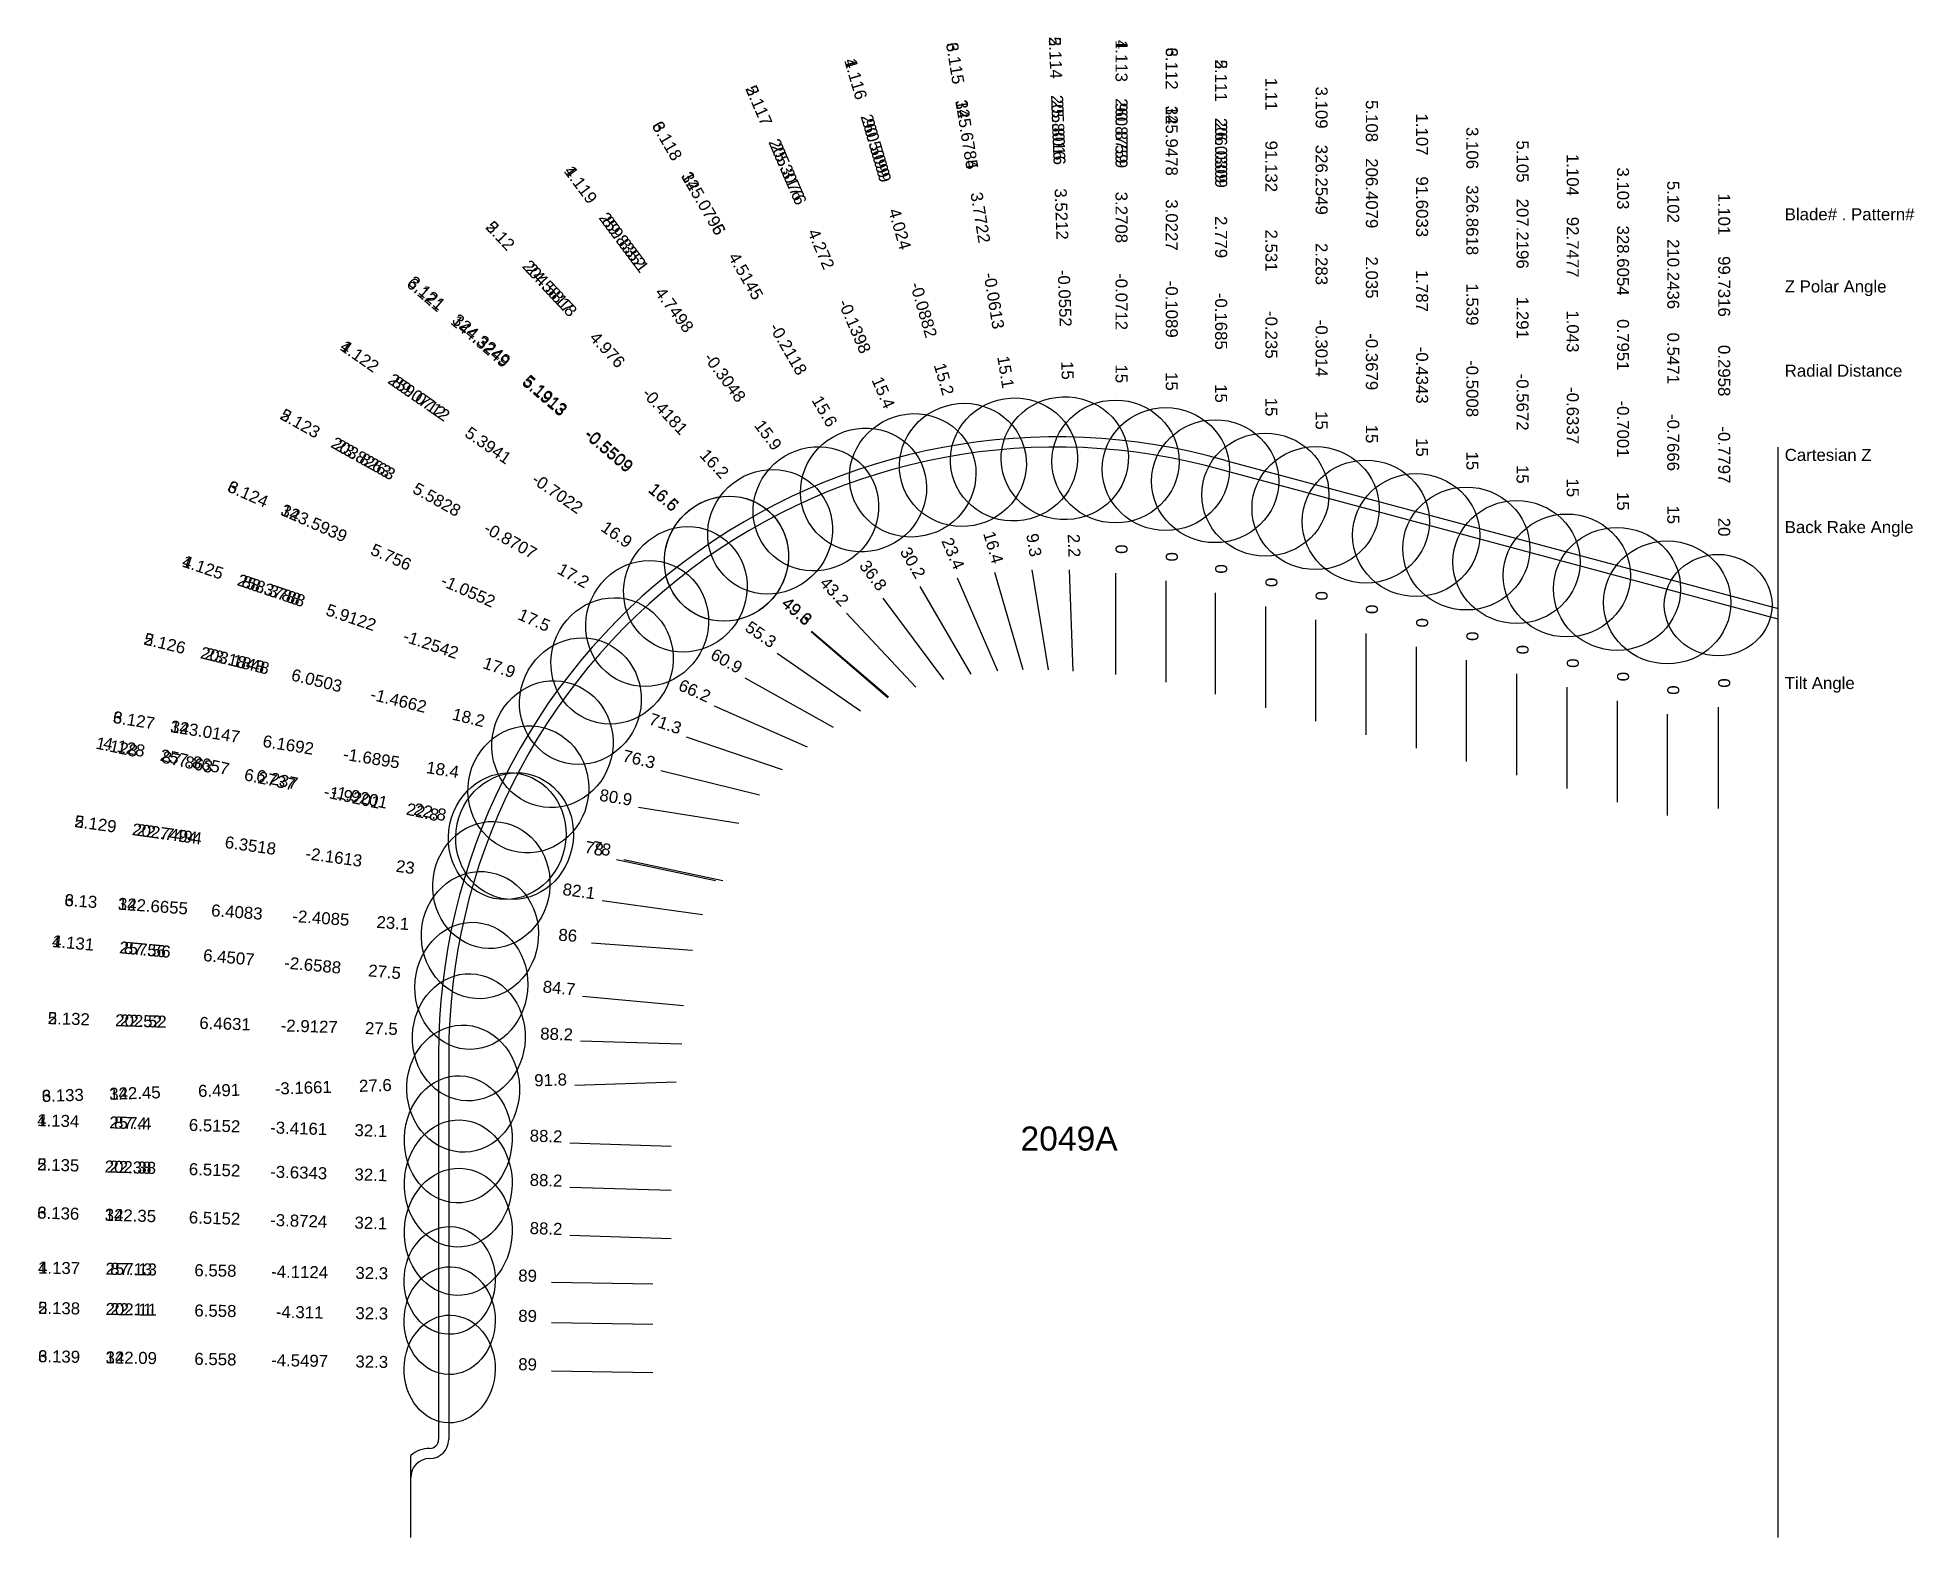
# Model space of a CAD drawing. Header units: inches. Extents: x 27.41 to 36.67, y 12.62 to 20.02.
import ezdxf
from ezdxf.enums import TextEntityAlignment as Align
from ezdxf.lldxf.tags import DXFTag

# ---------------------------------------------------------------- set-up
doc = ezdxf.new("R2010")
doc.units = ezdxf.units.IN
doc.header["$MEASUREMENT"] = 0
for name, color, linetype, true_color in [('Blade_1', 30, 'Continuous', 0xff7f00), ('Blade_2', 7, 'Continuous', 0xcccc00), ('Blade_3', 7, 'Continuous', 0x00cc00), ('Blade_4', 7, 'Continuous', 0x00cccc), ('Blade_5', 7, 'Continuous', 0x0066cc), ('Blade_6', 190, 'Continuous', 0x7f00ff)]:
    doc.layers.add(name, color=color, linetype=linetype, true_color=true_color)
doc.layers.add('CLine', color=5, linetype='CENTER2')
doc.styles.get("Standard").update_dxf_attribs({"font": 'arial.ttf'})
tags = doc.linetypes.add('CENTER2', pattern=[1.125, 0.75, -0.125, 0.125, -0.125]).pattern_tags.tags
tags[10:11] = [DXFTag(74, 4), DXFTag(75, 0), DXFTag(340, '0'), DXFTag(46, 0.0), DXFTag(50, 0.0), DXFTag(44, 0.0), DXFTag(45, 0.0)]
tags[8:9] = [DXFTag(74, 4), DXFTag(75, 0), DXFTag(340, '0'), DXFTag(46, 0.0), DXFTag(50, 0.0), DXFTag(44, 0.0), DXFTag(45, 0.0)]
tags[6:7] = [DXFTag(74, 4), DXFTag(75, 0), DXFTag(340, '0'), DXFTag(46, 0.0), DXFTag(50, 0.0), DXFTag(44, 0.0), DXFTag(45, 0.0)]
tags[4:5] = [DXFTag(74, 4), DXFTag(75, 0), DXFTag(340, '0'), DXFTag(46, 0.0), DXFTag(50, 0.0), DXFTag(44, 0.0), DXFTag(45, 0.0)]

msp = doc.modelspace()

# ---------------------------------------------------------------- linework, layer by layer
for p, q in [((33.2718, 17.9337), (36, 17.2026)), ((29.3875, 15), (29.3875, 13.1022)), ((29.4375, 15), (29.4375, 13.1022)), ((29.25, 12.6192), (29.25, 13.0237))]:
    msp.add_line(p, q)
msp.add_lwpolyline([(36, 17.1509), (33.2589, 17.8854, 0.497982), (29.4375, 15)], format="xyb")
for centre, radius, start, end in [((32.4375, 15), 3.05, 74.11, 180), ((29.3438, 13.1022), 0.0938, 270, 0), ((29.3438, 13.1022), 0.0437, 270, 0), ((29.3438, 12.9147), 0.1437, 90, 130.70571), ((29.3438, 12.9147), 0.0938, 90, 180)]:
    msp.add_arc(centre, radius, start, end)
at = {"layer": 'Blade_1'}
for p, q in [((32.1315, 17.3827), (32.2725, 16.903)), ((32.7292, 17.3773), (32.7292, 16.8773)), ((31.5807, 17.2537), (31.8804, 16.8535)), ((33.469, 17.2135), (33.469, 16.7135)), ((31.0592, 16.9836), (31.4701, 16.6988)), ((34.213, 17.0142), (34.213, 16.5142)), ((34.957, 16.8148), (34.957, 16.3148)), ((35.7042, 16.7168), (35.7042, 16.2168)), ((30.6103, 16.5693), (31.084, 16.4092)), ((30.2657, 15.9652), (30.7548, 15.8612)), ((30.0984, 15.2903), (30.5963, 15.2442)), ((30.036, 14.5666), (30.5358, 14.5508)), ((29.9454, 13.8792), (30.4454, 13.8709))]:
    msp.add_line(p, q, dxfattribs=at)
for centre, major_axis, ratio in [((31.976, 17.9118), (0.3013, 0.0885), 0.965006), ((32.7292, 17.9288), (0.314, 0), 0.965926), ((33.469, 17.765), (0.314, 0), 0.965926), ((31.2502, 17.6952), (0.2514, 0.1882), 0.961795), ((34.213, 17.5657), (0.314, 0), 0.965926), ((30.6059, 17.2978), (0.1789, 0.2581), 0.957), ((34.957, 17.3663), (0.314, 0), 0.965926), ((35.7042, 17.2203), (0.266, 0), 0.939693), ((30.0878, 16.7458), (0.1005, 0.2975), 0.951817), ((29.7263, 16.0799), (0.0653, 0.3071), 0.921758), ((29.5493, 15.3412), (0.029, 0.3127), 0.886824), ((29.4848, 14.5839), (0.0099, 0.3138), 0.846801), ((29.442, 13.8876), (0.0044, 0.266), 0.845245)]:
    msp.add_ellipse(centre, major_axis=major_axis, ratio=ratio, dxfattribs=at)
at = {"layer": 'Blade_2'}
for p, q in [((31.9473, 17.3542), (32.1462, 16.8955)), ((32.4997, 17.3937), (32.5187, 16.8941)), ((33.221, 17.28), (33.221, 16.78)), ((31.4014, 17.1798), (31.7436, 16.8153)), ((30.899, 16.8609), (31.3358, 16.6176)), ((30.4855, 16.4031), (30.9712, 16.2845)), ((30.1944, 15.7627), (30.6897, 15.6939)), ((30.0881, 15.07), (30.5879, 15.0543)), ((30.036, 14.3484), (30.5358, 14.3326)), ((29.9454, 13.6806), (30.4454, 13.6723))]:
    msp.add_line(p, q, dxfattribs=at)
for centre, major_axis, ratio in [((32.4788, 17.9448), (0.3138, 0.0119), 0.965879), ((31.728, 17.8602), (0.2881, 0.1249), 0.964168), ((33.221, 17.8315), (0.314, 0), 0.965926), ((31.024, 17.5819), (0.2289, 0.2149), 0.96032), ((30.4172, 17.1293), (0.1528, 0.2743), 0.955251), ((29.9497, 16.5338), (0.0744, 0.305), 0.950233), ((29.6482, 15.8387), (0.0433, 0.311), 0.920776), ((29.5369, 15.0873), (0.0099, 0.3138), 0.886667), ((29.4848, 14.3657), (0.0099, 0.3138), 0.846801), ((29.442, 13.689), (0.0044, 0.266), 0.845245)]:
    msp.add_ellipse(centre, major_axis=major_axis, ratio=ratio, dxfattribs=at)
at = {"layer": 'Blade_3'}
for p, q in [((32.3168, 17.3944), (32.3976, 16.901)), ((32.9773, 17.3396), (32.9773, 16.8396)), ((31.7632, 17.3117), (32.0149, 16.8797)), ((33.717, 17.1471), (33.717, 16.6471)), ((31.2268, 17.0895), (31.606, 16.7635)), ((34.461, 16.9477), (34.461, 16.4477)), ((30.7487, 16.7225), (31.2063, 16.521)), ((35.2049, 16.7484), (35.2049, 16.2484)), ((30.3753, 16.2233), (30.8691, 16.1443)), ((30.1418, 15.5528), (30.6406, 15.5177)), ((30.0602, 14.8514), (30.56, 14.8672)), ((30.036, 14.1103), (30.5358, 14.0945)), ((29.9454, 13.4419), (30.4454, 13.4336))]:
    msp.add_line(p, q, dxfattribs=at)
for centre, major_axis, ratio in [((32.2278, 17.9387), (0.3099, 0.0507), 0.965581), ((32.9773, 17.8911), (0.314, 0), 0.965926), ((31.4855, 17.7882), (0.2713, 0.1581), 0.963088), ((33.717, 17.6986), (0.314, 0), 0.965926), ((30.8087, 17.4491), (0.2047, 0.2381), 0.958707), ((34.461, 17.4992), (0.314, 0), 0.965926), ((35.2049, 17.2999), (0.314, 0), 0.965926), ((30.244, 16.9448), (0.1266, 0.2874), 0.953506), ((29.8308, 16.3105), (0.0496, 0.3101), 0.948801), ((29.5917, 15.5915), (0.022, 0.3132), 0.920045), ((29.509, 14.8339), (-0.01, 0.3138), 0.886308), ((29.4848, 14.1276), (0.0099, 0.3138), 0.846801), ((29.442, 13.4503), (0.0044, 0.266), 0.845245)]:
    msp.add_ellipse(centre, major_axis=major_axis, ratio=ratio, dxfattribs=at)
at = {"layer": 'Blade_4'}
for p, q in [((32.1315, 17.3827), (32.2725, 16.903)), ((32.7292, 17.3773), (32.7292, 16.8773)), ((31.5807, 17.2537), (31.8804, 16.8535)), ((31.0592, 16.9836), (31.4701, 16.6988)), ((30.6103, 16.5693), (31.084, 16.4092)), ((30.3024, 15.9652), (30.7915, 15.8612)), ((30.0984, 15.2903), (30.5963, 15.2442)), ((30.036, 14.5666), (30.5358, 14.5508)), ((29.9454, 13.8792), (30.4454, 13.8709))]:
    msp.add_line(p, q, dxfattribs=at)
for centre, major_axis, ratio in [((31.976, 17.9118), (0.3013, 0.0885), 0.965006), ((32.7292, 17.9288), (0.314, 0), 0.965926), ((31.2502, 17.6952), (0.2514, 0.1882), 0.961795), ((30.6059, 17.2978), (0.1789, 0.2581), 0.957), ((30.0878, 16.7458), (0.1005, 0.2975), 0.951817), ((29.763, 16.0799), (0.0653, 0.3071), 0.921758), ((29.5493, 15.3412), (0.029, 0.3127), 0.886824), ((29.4848, 14.5839), (0.0099, 0.3138), 0.846801), ((29.442, 13.8876), (0.0044, 0.266), 0.845245)]:
    msp.add_ellipse(centre, major_axis=major_axis, ratio=ratio, dxfattribs=at)
at = {"layer": 'Blade_5'}
for p, q in [((31.9473, 17.3542), (32.1462, 16.8955)), ((32.4997, 17.3937), (32.5187, 16.8941)), ((33.221, 17.28), (33.221, 16.78)), ((31.4014, 17.1798), (31.7436, 16.8153)), ((33.965, 17.0806), (33.965, 16.5806)), ((34.709, 16.8813), (34.709, 16.3813)), ((30.899, 16.8609), (31.3358, 16.6176)), ((35.4529, 16.6819), (35.4529, 16.1819)), ((30.4855, 16.4031), (30.9712, 16.2845)), ((30.1944, 15.7627), (30.6897, 15.6939)), ((30.0881, 15.07), (30.5879, 15.0543)), ((30.036, 14.3484), (30.5358, 14.3326)), ((29.9454, 13.6806), (30.4454, 13.6723))]:
    msp.add_line(p, q, dxfattribs=at)
for centre, major_axis, ratio in [((32.4788, 17.9448), (0.3138, 0.0119), 0.965879), ((31.728, 17.8602), (0.2881, 0.1249), 0.964168), ((33.221, 17.8315), (0.314, 0), 0.965926), ((31.024, 17.5819), (0.2289, 0.2149), 0.96032), ((33.965, 17.6321), (0.314, 0), 0.965926), ((34.709, 17.4328), (0.314, 0), 0.965926), ((35.4529, 17.2334), (0.314, 0), 0.965926), ((30.4172, 17.1293), (0.1528, 0.2743), 0.955251), ((29.9497, 16.5338), (0.0744, 0.305), 0.950233), ((29.6482, 15.8387), (0.0433, 0.311), 0.920776), ((29.5369, 15.0873), (0.0099, 0.3138), 0.886667), ((29.4848, 14.3657), (0.0099, 0.3138), 0.846801), ((29.442, 13.689), (0.0044, 0.266), 0.845245)]:
    msp.add_ellipse(centre, major_axis=major_axis, ratio=ratio, dxfattribs=at)
at = {"layer": 'Blade_6'}
for p, q in [((32.3168, 17.3944), (32.3976, 16.901)), ((32.9773, 17.3396), (32.9773, 16.8396)), ((31.7632, 17.3117), (32.0149, 16.8797)), ((31.2286, 17.0916), (31.6094, 16.7675)), ((30.7487, 16.7225), (31.2063, 16.521)), ((30.3753, 16.2233), (30.8691, 16.1443)), ((30.1418, 15.5528), (30.6406, 15.5177)), ((30.0602, 14.8514), (30.56, 14.8672)), ((30.036, 14.1103), (30.5358, 14.0945)), ((29.9454, 13.4419), (30.4454, 13.4336))]:
    msp.add_line(p, q, dxfattribs=at)
for centre, major_axis, ratio in [((32.2278, 17.9387), (0.3099, 0.0507), 0.965581), ((32.9773, 17.8911), (0.314, 0), 0.965926), ((31.4855, 17.7882), (0.2713, 0.1581), 0.963088), ((30.8087, 17.4491), (0.2035, 0.2391), 0.958521), ((30.244, 16.9448), (0.1266, 0.2874), 0.953506), ((29.8308, 16.3105), (0.0496, 0.3101), 0.948801), ((29.5917, 15.5915), (0.022, 0.3132), 0.920045), ((29.509, 14.8339), (-0.01, 0.3138), 0.886308), ((29.4848, 14.1276), (0.0099, 0.3138), 0.846801), ((29.442, 13.4503), (0.0044, 0.266), 0.845245)]:
    msp.add_ellipse(centre, major_axis=major_axis, ratio=ratio, dxfattribs=at)
at = {"layer": 'CLine', "linetype": 'CENTER2'}
msp.add_line((36, 12.6192), (36, 18), dxfattribs=at)

# ---------------------------------------------------------------- texts
for s, height, p in [('Blade# . Pattern#', 0.059375, (36.0327, 19.1488)), ('Z Polar Angle', 0.059375, (36.0327, 18.7925)), ('Radial Distance', 0.059375, (36.0327, 18.3769)), ('Cartesian Z', 0.059375, (36.0327, 17.9613)), ('Back Rake Angle', 0.059375, (36.0327, 17.605)), ('Tilt Angle', 0.05937, (36.0327, 16.8355))]:
    msp.add_text(s, height=height).set_placement(p, align=Align.MIDDLE_LEFT)
msp.add_text('2049A', height=0.11875).set_placement((32.5, 14.5877), align=Align.MIDDLE_CENTER)
at = {"layer": 'Blade_1'}
for s, height, rotation, p in [('1.113', 0.05937, 270, (32.7292, 19.9053)), ('1.116', 0.05937, 286.37901, (31.4186, 19.8081)), ('1.11', 0.05937, 270, (33.469, 19.7415)), ('90.8759', 0.05937, 270, (32.7292, 19.549)), ('90.5099', 0.05937, 286.37901, (31.5191, 19.4663)), ('1.107', 0.05937, 270, (34.213, 19.5422)), ('91.132', 0.05937, 270, (33.469, 19.3852)), ('1.119', 0.05937, 306.8224, (30.0656, 19.2774)), ('1.104', 0.05937, 270, (34.957, 19.3428)), ('91.6033', 0.05937, 270, (34.213, 19.1859)), ('3.2708', 0.05937, 270, (32.7292, 19.1334)), ('1.101', 0.05937, 270, (35.7042, 19.1488)), ('89.8352', 0.05937, 306.8224, (30.2791, 18.9922)), ('4.024', 0.05937, 286.37901, (31.6363, 19.0675)), ('92.7477', 0.05937, 270, (34.957, 18.9865)), ('2.531', 0.05937, 270, (33.469, 18.9696)), ('99.7316', 0.05937, 270, (35.7042, 18.7925)), ('-0.0712', 0.05937, 270, (32.7292, 18.7178)), ('1.787', 0.05937, 270, (34.213, 18.7703)), ('4.7498', 0.05937, 306.8224, (30.5282, 18.6595)), ('-0.0882', 0.05937, 286.37901, (31.7535, 18.6688)), ('-0.235', 0.05937, 270, (33.469, 18.554)), ('1.043', 0.05937, 270, (34.957, 18.5709)), ('1.122', 0.05937, 325.27517, (28.9814, 18.4237)), ('-0.3048', 0.05937, 306.8224, (30.7773, 18.3268)), ('-0.4343', 0.05937, 270, (34.213, 18.3547)), ('0.2958', 0.05937, 270, (35.7042, 18.3769)), ('89.0712', 0.05937, 325.27517, (29.2742, 18.2208)), ('15.2', 0.05937, 286.37901, (31.854, 18.327)), ('15', 0.05937, 270, (32.7292, 18.3615)), ('-0.6337', 0.05937, 270, (34.957, 18.1553)), ('15', 0.05937, 270, (33.469, 18.1977)), ('5.3941', 0.05937, 325.27517, (29.6158, 17.984)), ('15.9', 0.05937, 306.8224, (30.9908, 18.0416)), ('-0.7797', 0.05937, 270, (35.7042, 17.9613)), ('15', 0.05937, 270, (34.213, 17.9984)), ('-0.7022', 0.05937, 325.27517, (29.9574, 17.7472)), ('15', 0.05937, 270, (34.957, 17.799)), ('16.9', 0.05937, 325.27517, (30.2502, 17.5443)), ('20', 0.05937, 270, (35.7042, 17.605)), ('16.4', 0.05937, 286.37901, (32.098, 17.4966)), ('0', 0.0594, 270, (32.7292, 17.496)), ('1.125', 0.05937, 341.33201, (28.2153, 17.3784)), ('36.8', 0.05937, 306.8224, (31.5095, 17.3488)), ('88.3788', 0.05937, 341.33201, (28.5528, 17.2644)), ('0', 0.0594, 270, (33.469, 17.3322)), ('5.9122', 0.05937, 341.33201, (28.9465, 17.1314)), ('55.3', 0.05937, 325.27517, (30.9616, 17.0513)), ('0', 0.0594, 270, (34.213, 17.1329)), ('-1.2542', 0.05937, 341.33201, (29.3403, 16.9983)), ('17.9', 0.05937, 341.33201, (29.6778, 16.8843)), ('0', 0.0594, 270, (34.957, 16.9335)), ('0', 0.0594, 270, (35.7042, 16.8355)), ('71.3', 0.05937, 341.33201, (30.4978, 16.6073)), ('1.128', 0.05937, 347.99508, (27.793, 16.491)), ('87.863', 0.05937, 347.99508, (28.1415, 16.4169)), ('6.2737', 0.05937, 347.99508, (28.548, 16.3305)), ('-1.9201', 0.05937, 347.99508, (28.9545, 16.244)), ('22.8', 0.05937, 347.99508, (29.303, 16.1699)), ('78', 0.05937, 347.99508, (30.1496, 15.9899)), ('1.131', 0.05937, 354.70649, (27.5812, 15.5235)), ('87.56', 0.05937, 354.70649, (27.9359, 15.4907)), ('6.4507', 0.05937, 354.70649, (28.3498, 15.4523)), ('-2.6588', 0.05937, 354.70649, (28.7636, 15.414)), ('27.5', 0.05937, 354.70649, (29.1184, 15.3811)), ('84.7', 0.05937, 354.70649, (29.9802, 15.3013)), ('1.134', 0.05937, 358.19901, (27.5093, 14.646)), ('87.4', 0.05937, 358.19901, (27.8654, 14.6348)), ('6.5152', 0.05937, 358.19901, (28.2808, 14.6217)), ('-3.4161', 0.05937, 358.19901, (28.6962, 14.6087)), ('32.1', 0.05937, 358.19901, (29.0523, 14.5975)), ('88.2', 0.05937, 358.19901, (29.9173, 14.5703)), ('1.137', 0.05937, 359.0469, (27.5138, 13.9197)), ('87.13', 0.05937, 359.0469, (27.87, 13.9137)), ('6.558', 0.05937, 359.0469, (28.2855, 13.9068)), ('-4.1124', 0.05937, 359.0469, (28.7011, 13.8999)), ('32.3', 0.05937, 359.0469, (29.0573, 13.894)), ('89', 0.05937, 359.0469, (29.8267, 13.8812))]:
    msp.add_text(s, height=height, rotation=rotation, dxfattribs=at).set_placement(p, align=Align.CENTER)
at = {"layer": 'Blade_2'}
for s, height, rotation, p in [('2.114', 0.05937, 272.17429, (32.4038, 19.9199)), ('2.111', 0.05937, 270, (33.221, 19.808)), ('2.117', 0.05937, 293.43785, (30.9418, 19.6736)), ('25.8016', 0.05937, 272.17429, (32.4173, 19.5639)), ('26.0309', 0.05937, 270, (33.221, 19.4517)), ('25.3076', 0.05937, 293.43785, (31.0835, 19.3468)), ('3.5212', 0.05937, 272.17429, (32.4331, 19.1486)), ('2.12', 0.05937, 313.18956, (29.6712, 19.023)), ('2.779', 0.05937, 270, (33.221, 19.0361)), ('4.272', 0.05937, 293.43785, (31.2488, 18.9654)), ('24.5817', 0.05937, 313.18956, (29.9151, 18.7632)), ('-0.0552', 0.05937, 272.17429, (32.4489, 18.7332)), ('-0.1398', 0.05937, 293.43785, (31.4142, 18.5841)), ('-0.1685', 0.05937, 270, (33.221, 18.6205)), ('4.976', 0.05937, 313.18956, (30.1995, 18.4602)), ('15', 0.05937, 272.17429, (32.4624, 18.3772)), ('-0.4181', 0.05937, 313.18956, (30.484, 18.1572)), ('15.4', 0.05937, 293.43785, (31.5559, 18.2572)), ('15', 0.05937, 270, (33.221, 18.2642)), ('2.123', 0.05937, 330.88057, (28.6905, 18.0911)), ('23.8263', 0.05937, 330.88057, (29.0017, 17.9178)), ('16.2', 0.05937, 313.18956, (30.7278, 17.8974)), ('5.5828', 0.05937, 330.88057, (29.3648, 17.7155)), ('-0.8707', 0.05937, 330.88057, (29.7279, 17.5132)), ('23.4', 0.05937, 293.43785, (31.9001, 17.4632)), ('2.2', 0.05937, 272.17429, (32.4952, 17.5124)), ('17.2', 0.05937, 330.88057, (30.0391, 17.3399)), ('43.2', 0.05937, 313.18956, (31.3202, 17.2664)), ('0', 0.0594, 270, (33.221, 17.3987)), ('2.126', 0.05937, 346.28689, (28.0295, 17.0023)), ('23.1848', 0.05937, 346.28689, (28.3756, 16.9179)), ('60.9', 0.05937, 330.88057, (30.7952, 16.9187)), ('6.0503', 0.05937, 346.28689, (28.7794, 16.8194)), ('-1.4662', 0.05937, 346.28689, (29.1832, 16.7208)), ('18.2', 0.05937, 346.28689, (29.5293, 16.6364)), ('76.3', 0.05937, 346.28689, (30.3701, 16.4312)), ('2.129', 0.05937, 352.08246, (27.6905, 16.111)), ('22.7494', 0.05937, 352.08246, (28.0434, 16.0619)), ('6.3518', 0.05937, 352.08246, (28.455, 16.0046)), ('-2.1613', 0.05937, 352.08246, (28.8667, 15.9474)), ('23', 0.05937, 352.08246, (29.2196, 15.8983)), ('82.1', 0.05937, 352.08246, (30.0768, 15.7791)), ('2.132', 0.05937, 358.20142, (27.5614, 15.1493)), ('22.52', 0.05937, 358.20142, (27.9174, 15.1381)), ('6.4631', 0.05937, 358.20142, (28.3328, 15.1251)), ('-2.9127', 0.05937, 358.20142, (28.7483, 15.1121)), ('27.5', 0.05937, 358.20142, (29.1043, 15.1009)), ('88.2', 0.05937, 358.20142, (29.9694, 15.0737)), ('2.135', 0.05937, 358.19901, (27.5093, 14.4278)), ('22.38', 0.05937, 358.19901, (27.8654, 14.4166)), ('6.5152', 0.05937, 358.19901, (28.2808, 14.4035)), ('-3.6343', 0.05937, 358.19901, (28.6962, 14.3905)), ('32.1', 0.05937, 358.19901, (29.0523, 14.3793)), ('88.2', 0.05937, 358.19901, (29.9173, 14.3521)), ('2.138', 0.05937, 359.0469, (27.5138, 13.7211)), ('22.11', 0.05937, 359.0469, (27.87, 13.7151)), ('6.558', 0.05937, 359.0469, (28.2855, 13.7082)), ('-4.311', 0.05937, 359.0469, (28.7011, 13.7013)), ('32.3', 0.05937, 359.0469, (29.0573, 13.6954)), ('89', 0.05937, 359.0469, (29.8267, 13.6826))]:
    msp.add_text(s, height=height, rotation=rotation, dxfattribs=at).set_placement(p, align=Align.CENTER)
at = {"layer": 'Blade_3'}
for s, height, rotation, p in [('3.115', 0.05937, 279.29201, (31.9087, 19.8893)), ('3.112', 0.05937, 270, (32.9773, 19.8676)), ('3.109', 0.05937, 270, (33.717, 19.6751)), ('325.6784', 0.05937, 279.29201, (31.9662, 19.5377)), ('325.9478', 0.05937, 270, (32.9773, 19.5113)), ('3.118', 0.05937, 300.23199, (30.4903, 19.4959)), ('3.106', 0.05937, 270, (34.461, 19.4757)), ('326.2549', 0.05937, 270, (33.717, 19.3188)), ('3.103', 0.05937, 270, (35.2049, 19.2764)), ('325.0795', 0.05937, 300.23199, (30.6697, 19.1881)), ('326.8618', 0.05937, 270, (34.461, 19.1194)), ('3.7722', 0.05937, 279.29201, (32.0333, 19.1275)), ('3.0227', 0.05937, 270, (32.9773, 19.0957)), ('328.6054', 0.05937, 270, (35.2049, 18.9201)), ('2.283', 0.05937, 270, (33.717, 18.9032)), ('4.5145', 0.05937, 300.23199, (30.879, 18.829)), ('3.121', 0.05937, 319.30861, (29.31, 18.7377)), ('-0.0613', 0.05937, 279.29201, (32.1004, 18.7173)), ('-0.1089', 0.05937, 270, (32.9773, 18.6801)), ('1.539', 0.05937, 270, (34.461, 18.7038)), ('324.3249', 0.05937, 319.30861, (29.5802, 18.5055)), ('-0.3014', 0.05937, 270, (33.717, 18.4876)), ('0.7951', 0.05937, 270, (35.2049, 18.5045)), ('-0.2118', 0.05937, 300.23199, (31.0882, 18.4699)), ('15.1', 0.05937, 279.29201, (32.1579, 18.3658)), ('5.1913', 0.05937, 319.30861, (29.8953, 18.2345)), ('15', 0.05937, 270, (32.9773, 18.3238)), ('-0.5008', 0.05937, 270, (34.461, 18.2882)), ('15.6', 0.05937, 300.23199, (31.2676, 18.1621)), ('15', 0.05937, 270, (33.717, 18.1313)), ('-0.7001', 0.05937, 270, (35.2049, 18.0889)), ('-0.5509', 0.05937, 319.30861, (30.2104, 17.9635)), ('15', 0.05937, 270, (34.461, 17.9319)), ('3.124', 0.05937, 336.23194, (28.4351, 17.7414)), ('16.5', 0.05937, 319.30861, (30.4806, 17.7312)), ('323.5939', 0.05937, 336.23194, (28.7612, 17.5978)), ('15', 0.05937, 270, (35.2049, 17.7326)), ('5.756', 0.05937, 336.23194, (29.1415, 17.4303)), ('9.3', 0.05937, 279.29201, (32.2977, 17.5116)), ('30.2', 0.05937, 300.23199, (31.7034, 17.4143)), ('0', 0.0594, 270, (32.9773, 17.4583)), ('-1.0552', 0.05937, 336.23194, (29.5219, 17.2628)), ('49.3', 0.05937, 319.30861, (31.1368, 17.167)), ('0', 0.0594, 270, (33.717, 17.2658)), ('17.5', 0.05937, 336.23194, (29.8479, 17.1192)), ('0', 0.0594, 270, (34.461, 17.0664)), ('0', 0.0594, 270, (35.2049, 16.8671)), ('66.2', 0.05937, 336.23194, (30.64, 16.7704)), ('3.127', 0.05937, 350.9047, (27.8791, 16.6229)), ('323.0147', 0.05937, 350.9047, (28.2309, 16.5666)), ('6.1692', 0.05937, 350.9047, (28.6413, 16.5009)), ('-1.6895', 0.05937, 350.9047, (29.0517, 16.4352)), ('18.4', 0.05937, 350.9047, (29.4035, 16.3789)), ('80.9', 0.05937, 350.9047, (30.2581, 16.2421)), ('3.13', 0.05937, 355.977, (27.6201, 15.7302)), ('322.6655', 0.05937, 355.977, (27.9754, 15.7052)), ('6.4083', 0.05937, 355.977, (28.39, 15.676)), ('-2.4085', 0.05937, 355.977, (28.8046, 15.6468)), ('23.1', 0.05937, 355.977, (29.16, 15.6219)), ('86', 0.05937, 355.977, (30.0234, 15.5611)), ('3.133', 0.05937, 1.81654, (27.5335, 14.7712)), ('322.45', 0.05937, 1.81654, (27.8895, 14.7825)), ('6.491', 0.05937, 1.81654, (28.305, 14.7957)), ('-3.1661', 0.05937, 1.81654, (28.7204, 14.8089)), ('27.6', 0.05937, 1.81654, (29.0764, 14.8202)), ('91.8', 0.05937, 1.81654, (29.9415, 14.8476)), ('3.136', 0.05937, 358.19901, (27.5093, 14.1897)), ('322.35', 0.05937, 358.19901, (27.8654, 14.1785)), ('6.5152', 0.05937, 358.19901, (28.2808, 14.1654)), ('-3.8724', 0.05937, 358.19901, (28.6962, 14.1524)), ('32.1', 0.05937, 358.19901, (29.0523, 14.1412)), ('88.2', 0.05937, 358.19901, (29.9173, 14.114)), ('3.139', 0.05937, 359.0469, (27.5138, 13.4824)), ('322.09', 0.05937, 359.0469, (27.87, 13.4764)), ('6.558', 0.05937, 359.0469, (28.2855, 13.4695)), ('-4.5497', 0.05937, 359.0469, (28.7011, 13.4626)), ('32.3', 0.05937, 359.0469, (29.0573, 13.4567)), ('89', 0.05937, 359.0469, (29.8267, 13.4439))]:
    msp.add_text(s, height=height, rotation=rotation, dxfattribs=at).set_placement(p, align=Align.CENTER)
at = {"layer": 'Blade_4'}
for s, height, rotation, p in [('4.113', 0.05937, 270, (32.7292, 19.9053)), ('4.116', 0.05937, 286.37901, (31.4186, 19.8081)), ('260.8759', 0.05937, 270, (32.7292, 19.549)), ('260.5099', 0.05937, 286.37901, (31.5191, 19.4663)), ('4.119', 0.05937, 306.8224, (30.0656, 19.2774)), ('3.2708', 0.05937, 270, (32.7292, 19.1334)), ('259.8351', 0.05937, 306.8224, (30.2791, 18.9922)), ('4.024', 0.05937, 286.37901, (31.6363, 19.0675)), ('-0.0712', 0.05937, 270, (32.7292, 18.7178)), ('4.7498', 0.05937, 306.8224, (30.5282, 18.6595)), ('-0.0882', 0.05937, 286.37901, (31.7535, 18.6688)), ('4.122', 0.05937, 325.27517, (28.9814, 18.4237)), ('-0.3048', 0.05937, 306.8224, (30.7773, 18.3268)), ('259.0712', 0.05937, 325.27517, (29.2742, 18.2208)), ('15.2', 0.05937, 286.37901, (31.854, 18.327)), ('15', 0.05937, 270, (32.7292, 18.3615)), ('5.3941', 0.05937, 325.27517, (29.6158, 17.984)), ('15.9', 0.05937, 306.8224, (30.9908, 18.0416)), ('-0.7022', 0.05937, 325.27517, (29.9574, 17.7472)), ('16.9', 0.05937, 325.27517, (30.2502, 17.5443)), ('16.4', 0.05937, 286.37901, (32.098, 17.4966)), ('0', 0.0594, 270, (32.7292, 17.496)), ('4.125', 0.05937, 341.33201, (28.2153, 17.3784)), ('36.8', 0.05937, 306.8224, (31.5095, 17.3488)), ('258.3788', 0.05937, 341.33201, (28.5528, 17.2644)), ('5.9122', 0.05937, 341.33201, (28.9465, 17.1314)), ('55.3', 0.05937, 325.27517, (30.9616, 17.0513)), ('-1.2542', 0.05937, 341.33201, (29.3403, 16.9983)), ('17.9', 0.05937, 341.33201, (29.6778, 16.8843)), ('71.3', 0.05937, 341.33201, (30.4978, 16.6073)), ('4.128', 0.05937, 347.99508, (27.8297, 16.491)), ('257.8657', 0.05937, 347.99508, (28.1782, 16.4169)), ('6.237', 0.05937, 347.99508, (28.5847, 16.3305)), ('-1.9201', 0.05937, 347.99508, (28.9912, 16.244)), ('22.8', 0.05937, 347.99508, (29.3397, 16.1699)), ('78', 0.05937, 347.99508, (30.1863, 15.9899)), ('4.131', 0.05937, 354.70649, (27.5812, 15.5235)), ('257.56', 0.05937, 354.70649, (27.9359, 15.4907)), ('6.4507', 0.05937, 354.70649, (28.3498, 15.4523)), ('-2.6588', 0.05937, 354.70649, (28.7636, 15.414)), ('27.5', 0.05937, 354.70649, (29.1184, 15.3811)), ('84.7', 0.05937, 354.70649, (29.9802, 15.3013)), ('4.134', 0.05937, 358.19901, (27.5093, 14.646)), ('257.4', 0.05937, 358.19901, (27.8654, 14.6348)), ('6.5152', 0.05937, 358.19901, (28.2808, 14.6217)), ('-3.4161', 0.05937, 358.19901, (28.6962, 14.6087)), ('32.1', 0.05937, 358.19901, (29.0523, 14.5975)), ('88.2', 0.05937, 358.19901, (29.9173, 14.5703)), ('4.137', 0.05937, 359.0469, (27.5138, 13.9197)), ('257.13', 0.05937, 359.0469, (27.87, 13.9137)), ('6.558', 0.05937, 359.0469, (28.2855, 13.9068)), ('-4.1124', 0.05937, 359.0469, (28.7011, 13.8999)), ('32.3', 0.05937, 359.0469, (29.0573, 13.894)), ('89', 0.05937, 359.0469, (29.8267, 13.8812))]:
    msp.add_text(s, height=height, rotation=rotation, dxfattribs=at).set_placement(p, align=Align.CENTER)
at = {"layer": 'Blade_5'}
for s, height, rotation, p in [('5.114', 0.05937, 272.17429, (32.4038, 19.9199)), ('5.111', 0.05937, 270, (33.221, 19.808)), ('5.117', 0.05937, 293.43785, (30.9418, 19.6736)), ('205.8016', 0.05937, 272.17429, (32.4173, 19.5639)), ('5.108', 0.05937, 270, (33.965, 19.6086)), ('206.0309', 0.05937, 270, (33.221, 19.4517)), ('205.3176', 0.05937, 293.43785, (31.0835, 19.3468)), ('5.105', 0.05937, 270, (34.709, 19.4093)), ('206.4079', 0.05937, 270, (33.965, 19.2523)), ('3.5212', 0.05937, 272.17429, (32.4331, 19.1486)), ('5.102', 0.05937, 270, (35.4529, 19.2099)), ('207.2196', 0.05937, 270, (34.709, 19.053)), ('5.12', 0.05937, 313.18956, (29.6712, 19.023)), ('2.779', 0.05937, 270, (33.221, 19.0361)), ('4.272', 0.05937, 293.43785, (31.2488, 18.9654)), ('210.2436', 0.05937, 270, (35.4529, 18.8536)), ('204.5818', 0.05937, 313.18956, (29.9151, 18.7632)), ('2.035', 0.05937, 270, (33.965, 18.8367)), ('-0.0552', 0.05937, 272.17429, (32.4489, 18.7332)), ('-0.1398', 0.05937, 293.43785, (31.4142, 18.5841)), ('-0.1685', 0.05937, 270, (33.221, 18.6205)), ('1.291', 0.05937, 270, (34.709, 18.6374)), ('4.976', 0.05937, 313.18956, (30.1995, 18.4602)), ('-0.3679', 0.05937, 270, (33.965, 18.4211)), ('0.5471', 0.05937, 270, (35.4529, 18.438)), ('15', 0.05937, 272.17429, (32.4624, 18.3772)), ('-0.5672', 0.05937, 270, (34.709, 18.2218)), ('-0.4181', 0.05937, 313.18956, (30.484, 18.1572)), ('15.4', 0.05937, 293.43785, (31.5559, 18.2572)), ('15', 0.05937, 270, (33.221, 18.2642)), ('5.123', 0.05937, 330.88057, (28.6905, 18.0911)), ('15', 0.05937, 270, (33.965, 18.0648)), ('-0.7666', 0.05937, 270, (35.4529, 18.0224)), ('203.8263', 0.05937, 330.88057, (29.0017, 17.9178)), ('16.2', 0.05937, 313.18956, (30.7278, 17.8974)), ('15', 0.05937, 270, (34.709, 17.8655)), ('5.5828', 0.05937, 330.88057, (29.3648, 17.7155)), ('15', 0.05937, 270, (35.4529, 17.6661)), ('-0.8707', 0.05937, 330.88057, (29.7279, 17.5132)), ('23.4', 0.05937, 293.43785, (31.9001, 17.4632)), ('2.2', 0.05937, 272.17429, (32.4952, 17.5124)), ('17.2', 0.05937, 330.88057, (30.0391, 17.3399)), ('43.2', 0.05937, 313.18956, (31.3202, 17.2664)), ('0', 0.0594, 270, (33.221, 17.3987)), ('0', 0.0594, 270, (33.965, 17.1993)), ('5.126', 0.05937, 346.28689, (28.0295, 17.0023)), ('203.1848', 0.05937, 346.28689, (28.3756, 16.9179)), ('60.9', 0.05937, 330.88057, (30.7952, 16.9187)), ('0', 0.0594, 270, (34.709, 17)), ('6.0503', 0.05937, 346.28689, (28.7794, 16.8194)), ('-1.4662', 0.05937, 346.28689, (29.1832, 16.7208)), ('0', 0.0594, 270, (35.4529, 16.8006)), ('18.2', 0.05937, 346.28689, (29.5293, 16.6364)), ('76.3', 0.05937, 346.28689, (30.3701, 16.4312)), ('5.129', 0.05937, 352.08246, (27.6905, 16.111)), ('202.7494', 0.05937, 352.08246, (28.0434, 16.0619)), ('6.3518', 0.05937, 352.08246, (28.455, 16.0046)), ('-2.1613', 0.05937, 352.08246, (28.8667, 15.9474)), ('23', 0.05937, 352.08246, (29.2196, 15.8983)), ('82.1', 0.05937, 352.08246, (30.0768, 15.7791)), ('5.132', 0.05937, 358.20142, (27.5614, 15.1493)), ('202.52', 0.05937, 358.20142, (27.9174, 15.1381)), ('6.4631', 0.05937, 358.20142, (28.3328, 15.1251)), ('-2.9127', 0.05937, 358.20142, (28.7483, 15.1121)), ('27.5', 0.05937, 358.20142, (29.1043, 15.1009)), ('88.2', 0.05937, 358.20142, (29.9694, 15.0737)), ('5.135', 0.05937, 358.19901, (27.5093, 14.4278)), ('202.38', 0.05937, 358.19901, (27.8654, 14.4166)), ('6.5152', 0.05937, 358.19901, (28.2808, 14.4035)), ('-3.6343', 0.05937, 358.19901, (28.6962, 14.3905)), ('32.1', 0.05937, 358.19901, (29.0523, 14.3793)), ('88.2', 0.05937, 358.19901, (29.9173, 14.3521)), ('5.138', 0.05937, 359.0469, (27.5138, 13.7211)), ('202.11', 0.05937, 359.0469, (27.87, 13.7151)), ('6.558', 0.05937, 359.0469, (28.2855, 13.7082)), ('-4.311', 0.05937, 359.0469, (28.7011, 13.7013)), ('32.3', 0.05937, 359.0469, (29.0573, 13.6954)), ('89', 0.05937, 359.0469, (29.8267, 13.6826))]:
    msp.add_text(s, height=height, rotation=rotation, dxfattribs=at).set_placement(p, align=Align.CENTER)
at = {"layer": 'Blade_6'}
for s, height, rotation, p in [('6.115', 0.05937, 279.29201, (31.9087, 19.8893)), ('6.112', 0.05937, 270, (32.9773, 19.8676)), ('145.6785', 0.05937, 279.29201, (31.9662, 19.5377)), ('145.9478', 0.05937, 270, (32.9773, 19.5113)), ('6.118', 0.05937, 300.23199, (30.4903, 19.4959)), ('145.0796', 0.05937, 300.23199, (30.6697, 19.1881)), ('3.7722', 0.05937, 279.29201, (32.0333, 19.1275)), ('3.0227', 0.05937, 270, (32.9773, 19.0957)), ('4.5145', 0.05937, 300.23199, (30.879, 18.829)), ('6.121', 0.05937, 319.59598, (29.3036, 18.7302)), ('-0.0613', 0.05937, 279.29201, (32.1004, 18.7173)), ('-0.1089', 0.05937, 270, (32.9773, 18.6801)), ('144.3249', 0.05937, 319.59598, (29.5749, 18.4993)), ('-0.2118', 0.05937, 300.23199, (31.0882, 18.4699)), ('15.1', 0.05937, 279.29201, (32.1579, 18.3658)), ('5.1913', 0.05937, 319.59598, (29.8914, 18.2299)), ('15', 0.05937, 270, (32.9773, 18.3238)), ('15.6', 0.05937, 300.23199, (31.2676, 18.1621)), ('-0.5509', 0.05937, 319.59598, (30.2079, 17.9605)), ('6.124', 0.05937, 336.23194, (28.4351, 17.7414)), ('16.6', 0.05937, 319.59598, (30.4791, 17.7296)), ('143.5939', 0.05937, 336.23194, (28.7612, 17.5978)), ('5.756', 0.05937, 336.23194, (29.1415, 17.4303)), ('9.3', 0.05937, 279.29201, (32.2977, 17.5116)), ('30.2', 0.05937, 300.23199, (31.7034, 17.4143)), ('0', 0.0594, 270, (32.9773, 17.4583)), ('-1.0552', 0.05937, 336.23194, (29.5219, 17.2628)), ('49.6', 0.05937, 319.59598, (31.1382, 17.1686)), ('17.5', 0.05937, 336.23194, (29.8479, 17.1192)), ('66.2', 0.05937, 336.23194, (30.64, 16.7704)), ('6.127', 0.05937, 350.9047, (27.8791, 16.6229)), ('143.0147', 0.05937, 350.9047, (28.2309, 16.5666)), ('6.1692', 0.05937, 350.9047, (28.6413, 16.5009)), ('-1.6895', 0.05937, 350.9047, (29.0517, 16.4352)), ('18.4', 0.05937, 350.9047, (29.4035, 16.3789)), ('80.9', 0.05937, 350.9047, (30.2581, 16.2421)), ('6.13', 0.05937, 355.977, (27.6201, 15.7302)), ('142.6655', 0.05937, 355.977, (27.9754, 15.7052)), ('6.4083', 0.05937, 355.977, (28.39, 15.676)), ('-2.4085', 0.05937, 355.977, (28.8046, 15.6468)), ('23.1', 0.05937, 355.977, (29.16, 15.6219)), ('86', 0.05937, 355.977, (30.0234, 15.5611)), ('6.133', 0.05937, 1.81654, (27.5335, 14.7712)), ('142.45', 0.05937, 1.81654, (27.8895, 14.7825)), ('6.491', 0.05937, 1.81654, (28.305, 14.7957)), ('-3.1661', 0.05937, 1.81654, (28.7204, 14.8089)), ('27.6', 0.05937, 1.81654, (29.0764, 14.8202)), ('91.8', 0.05937, 1.81654, (29.9415, 14.8476)), ('6.136', 0.05937, 358.19901, (27.5093, 14.1897)), ('142.35', 0.05937, 358.19901, (27.8654, 14.1785)), ('6.5152', 0.05937, 358.19901, (28.2808, 14.1654)), ('-3.8724', 0.05937, 358.19901, (28.6962, 14.1524)), ('32.1', 0.05937, 358.19901, (29.0523, 14.1412)), ('88.2', 0.05937, 358.19901, (29.9173, 14.114)), ('6.139', 0.05937, 359.0469, (27.5138, 13.4824)), ('142.09', 0.05937, 359.0469, (27.87, 13.4764)), ('6.558', 0.05937, 359.0469, (28.2855, 13.4695)), ('-4.5497', 0.05937, 359.0469, (28.7011, 13.4626)), ('32.3', 0.05937, 359.0469, (29.0573, 13.4567)), ('89', 0.05937, 359.0469, (29.8267, 13.4439))]:
    msp.add_text(s, height=height, rotation=rotation, dxfattribs=at).set_placement(p, align=Align.CENTER)

doc.saveas('drawing.dxf')
